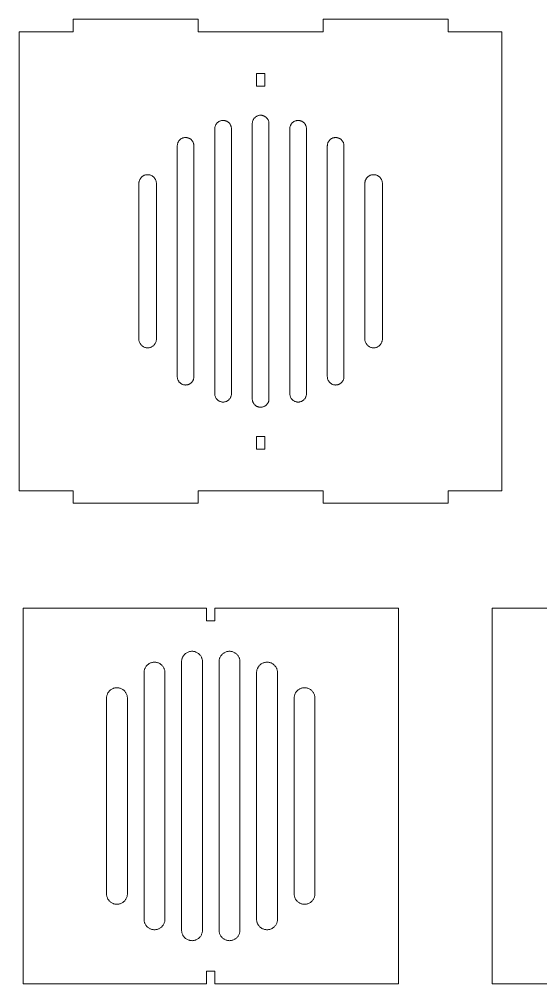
# Model space of a CAD drawing. Header units: inches. Extents: x 14 to 264, y -381 to -14.
# Drawn here: x 14.1 to 139.2, y -380.9 to -149.7 of the extents above; entities that cross this region are included whole.
import ezdxf

# ---------------------------------------------------------------- set-up
doc = ezdxf.new("R2010")
doc.units = ezdxf.units.IN
doc.header["$MEASUREMENT"] = 0
doc.layers.add('Layer 1', color=7, linetype='Continuous')

# ---------------------------------------------------------------- blocks, each defined once
blk = doc.blocks.new('block 2')
at = {"layer": 'Layer 1', "color": 7, "lineweight": 9, "true_color": 0xffffff}
blk.add_lwpolyline([(117.01, -149.75), (87.01, -149.75)], dxfattribs=at)
blk = doc.blocks.new('block 3')
at = {"layer": 'Layer 1', "color": 7, "lineweight": 9, "true_color": 0xffffff}
blk.add_lwpolyline([(87.01, -149.75), (87.01, -152.75)], dxfattribs=at)
blk = doc.blocks.new('block 4')
at = {"layer": 'Layer 1', "color": 7, "lineweight": 9, "true_color": 0xffffff}
blk.add_lwpolyline([(87.01, -152.75), (72.01, -152.75)], dxfattribs=at)
blk = doc.blocks.new('block 5')
at = {"layer": 'Layer 1', "color": 7, "lineweight": 9, "true_color": 0xffffff}
blk.add_lwpolyline([(57.01, -152.75), (72.01, -152.75)], dxfattribs=at)
blk = doc.blocks.new('block 6')
at = {"layer": 'Layer 1', "color": 7, "lineweight": 9, "true_color": 0xffffff}
blk.add_lwpolyline([(57.01, -149.75), (57.01, -152.75)], dxfattribs=at)
blk = doc.blocks.new('block 7')
at = {"layer": 'Layer 1', "color": 7, "lineweight": 9, "true_color": 0xffffff}
blk.add_lwpolyline([(27.01, -149.75), (57.01, -149.75)], dxfattribs=at)
blk = doc.blocks.new('block 8')
at = {"layer": 'Layer 1', "color": 7, "lineweight": 9, "true_color": 0xffffff}
blk.add_lwpolyline([(27.01, -149.75), (27.01, -152.75)], dxfattribs=at)
blk = doc.blocks.new('block 9')
at = {"layer": 'Layer 1', "color": 7, "lineweight": 9, "true_color": 0xffffff}
blk.add_lwpolyline([(27.01, -152.75), (14.11, -152.75)], dxfattribs=at)
blk = doc.blocks.new('block 10')
at = {"layer": 'Layer 1', "color": 7, "lineweight": 9, "true_color": 0xffffff}
blk.add_lwpolyline([(14.11, -152.75), (14.11, -262.75)], dxfattribs=at)
blk = doc.blocks.new('block 11')
at = {"layer": 'Layer 1', "color": 7, "lineweight": 9, "true_color": 0xffffff}
blk.add_lwpolyline([(14.11, -262.75), (27.01, -262.75)], dxfattribs=at)
blk = doc.blocks.new('block 12')
at = {"layer": 'Layer 1', "color": 7, "lineweight": 9, "true_color": 0xffffff}
blk.add_lwpolyline([(27.01, -262.75), (27.01, -265.75)], dxfattribs=at)
blk = doc.blocks.new('block 13')
at = {"layer": 'Layer 1', "color": 7, "lineweight": 9, "true_color": 0xffffff}
blk.add_lwpolyline([(27.01, -265.75), (57.01, -265.75)], dxfattribs=at)
blk = doc.blocks.new('block 14')
at = {"layer": 'Layer 1', "color": 7, "lineweight": 9, "true_color": 0xffffff}
blk.add_lwpolyline([(57.01, -265.75), (57.01, -262.75)], dxfattribs=at)
blk = doc.blocks.new('block 15')
at = {"layer": 'Layer 1', "color": 7, "lineweight": 9, "true_color": 0xffffff}
blk.add_lwpolyline([(57.01, -262.75), (72.01, -262.75)], dxfattribs=at)
blk = doc.blocks.new('block 16')
at = {"layer": 'Layer 1', "color": 7, "lineweight": 9, "true_color": 0xffffff}
blk.add_lwpolyline([(87.01, -262.75), (72.01, -262.75)], dxfattribs=at)
blk = doc.blocks.new('block 17')
at = {"layer": 'Layer 1', "color": 7, "lineweight": 9, "true_color": 0xffffff}
blk.add_lwpolyline([(87.01, -265.75), (87.01, -262.75)], dxfattribs=at)
blk = doc.blocks.new('block 18')
at = {"layer": 'Layer 1', "color": 7, "lineweight": 9, "true_color": 0xffffff}
blk.add_lwpolyline([(117.01, -265.75), (87.01, -265.75)], dxfattribs=at)
blk = doc.blocks.new('block 19')
at = {"layer": 'Layer 1', "color": 7, "lineweight": 9, "true_color": 0xffffff}
blk.add_lwpolyline([(117.01, -262.75), (117.01, -265.75)], dxfattribs=at)
blk = doc.blocks.new('block 20')
at = {"layer": 'Layer 1', "color": 7, "lineweight": 9, "true_color": 0xffffff}
blk.add_lwpolyline([(129.91, -262.75), (117.01, -262.75)], dxfattribs=at)
blk = doc.blocks.new('block 21')
at = {"layer": 'Layer 1', "color": 7, "lineweight": 9, "true_color": 0xffffff}
blk.add_lwpolyline([(129.91, -152.75), (129.91, -262.75)], dxfattribs=at)
blk = doc.blocks.new('block 22')
at = {"layer": 'Layer 1', "color": 7, "lineweight": 9, "true_color": 0xffffff}
blk.add_lwpolyline([(117.01, -152.75), (129.91, -152.75)], dxfattribs=at)
blk = doc.blocks.new('block 23')
at = {"layer": 'Layer 1', "color": 7, "lineweight": 9, "true_color": 0xffffff}
blk.add_lwpolyline([(117.01, -149.75), (117.01, -152.75)], dxfattribs=at)
blk = doc.blocks.new('block 24')
at = {"layer": 'Layer 1', "color": 7, "lineweight": 9, "true_color": 0xffffff}
blk.add_lwpolyline([(74.01, -174.75), (74.01, -240.75)], dxfattribs=at)
blk = doc.blocks.new('block 25')
at = {"layer": 'Layer 1', "color": 7, "lineweight": 9, "true_color": 0xffffff}
blk.add_lwpolyline([(70.01, -240.75), (70.02, -240.88), (70.03, -241.01), (70.05, -241.14), (70.08, -241.27), (70.12, -241.39), (70.16, -241.51), (70.22, -241.63), (70.28, -241.75), (70.35, -241.86), (70.42, -241.96), (70.5, -242.06), (70.59, -242.16), (70.69, -242.25), (70.79, -242.33), (70.9, -242.41), (71.01, -242.48), (71.13, -242.54), (71.25, -242.6), (71.37, -242.64), (71.5, -242.68), (71.62, -242.71), (71.75, -242.73), (71.88, -242.74), (72.01, -242.75), (72.14, -242.74), (72.27, -242.73), (72.4, -242.71), (72.52, -242.68), (72.65, -242.64), (72.77, -242.6), (72.89, -242.54), (73.01, -242.48), (73.12, -242.41), (73.23, -242.33), (73.33, -242.25), (73.43, -242.16), (73.52, -242.06), (73.6, -241.96), (73.67, -241.86), (73.74, -241.75), (73.8, -241.63), (73.86, -241.51), (73.9, -241.39), (73.94, -241.27), (73.97, -241.14), (73.99, -241.01), (74.01, -240.88), (74.01, -240.75)], dxfattribs=at)
blk = doc.blocks.new('block 26')
at = {"layer": 'Layer 1', "color": 7, "lineweight": 9, "true_color": 0xffffff}
blk.add_lwpolyline([(70.01, -240.75), (70.01, -174.75)], dxfattribs=at)
blk = doc.blocks.new('block 27')
at = {"layer": 'Layer 1', "color": 7, "lineweight": 9, "true_color": 0xffffff}
blk.add_lwpolyline([(74.01, -174.75), (74.01, -174.61), (73.99, -174.48), (73.97, -174.35), (73.94, -174.23), (73.9, -174.1), (73.86, -173.98), (73.8, -173.86), (73.74, -173.75), (73.67, -173.64), (73.6, -173.53), (73.52, -173.43), (73.43, -173.34), (73.33, -173.25), (73.23, -173.16), (73.12, -173.09), (73.01, -173.01), (72.89, -172.95), (72.77, -172.9), (72.65, -172.85), (72.52, -172.81), (72.4, -172.78), (72.27, -172.76), (72.14, -172.75), (72.01, -172.75), (71.88, -172.75), (71.75, -172.76), (71.62, -172.78), (71.5, -172.81), (71.37, -172.85), (71.25, -172.9), (71.13, -172.95), (71.01, -173.01), (70.9, -173.09), (70.79, -173.16), (70.69, -173.25), (70.59, -173.34), (70.5, -173.43), (70.42, -173.53), (70.35, -173.64), (70.28, -173.75), (70.22, -173.86), (70.16, -173.98), (70.12, -174.1), (70.08, -174.23), (70.05, -174.35), (70.03, -174.48), (70.02, -174.61), (70.01, -174.75)], dxfattribs=at)
blk = doc.blocks.new('block 28')
at = {"layer": 'Layer 1', "color": 7, "lineweight": 9, "true_color": 0xffffff}
blk.add_lwpolyline([(83.01, -176), (83.01, -239.5)], dxfattribs=at)
blk = doc.blocks.new('block 29')
at = {"layer": 'Layer 1', "color": 7, "lineweight": 9, "true_color": 0xffffff}
blk.add_lwpolyline([(79.01, -239.5), (79.02, -239.65), (79.03, -239.8), (79.06, -239.95), (79.1, -240.09), (79.15, -240.23), (79.21, -240.36), (79.28, -240.49), (79.35, -240.61), (79.44, -240.73), (79.53, -240.84), (79.63, -240.94), (79.74, -241.04), (79.85, -241.13), (79.97, -241.21), (80.1, -241.28), (80.23, -241.34), (80.37, -241.39), (80.51, -241.43), (80.66, -241.46), (80.81, -241.49), (80.96, -241.5), (81, -241.5), (81.01, -241.5), (81.02, -241.5), (81.06, -241.5), (81.22, -241.49), (81.37, -241.46), (81.51, -241.43), (81.65, -241.39), (81.79, -241.34), (81.92, -241.28), (82.05, -241.21), (82.17, -241.13), (82.28, -241.04), (82.39, -240.94), (82.49, -240.84), (82.58, -240.73), (82.67, -240.61), (82.75, -240.49), (82.81, -240.36), (82.87, -240.23), (82.92, -240.09), (82.96, -239.95), (82.99, -239.8), (83.01, -239.65), (83.01, -239.5)], dxfattribs=at)
blk = doc.blocks.new('block 30')
at = {"layer": 'Layer 1', "color": 7, "lineweight": 9, "true_color": 0xffffff}
blk.add_lwpolyline([(79.01, -239.5), (79.01, -176)], dxfattribs=at)
blk = doc.blocks.new('block 31')
at = {"layer": 'Layer 1', "color": 7, "lineweight": 9, "true_color": 0xffffff}
blk.add_lwpolyline([(83.01, -176), (83.01, -175.86), (82.99, -175.73), (82.97, -175.6), (82.94, -175.48), (82.9, -175.35), (82.86, -175.23), (82.8, -175.11), (82.74, -175), (82.67, -174.89), (82.6, -174.78), (82.52, -174.68), (82.43, -174.59), (82.33, -174.5), (82.23, -174.41), (82.12, -174.34), (82.01, -174.27), (81.89, -174.2), (81.77, -174.15), (81.65, -174.1), (81.52, -174.06), (81.4, -174.04), (81.27, -174.01), (81.14, -174), (81.01, -174), (80.88, -174), (80.75, -174.01), (80.62, -174.04), (80.5, -174.06), (80.37, -174.1), (80.25, -174.15), (80.13, -174.2), (80.01, -174.27), (79.9, -174.34), (79.79, -174.41), (79.69, -174.5), (79.59, -174.59), (79.5, -174.68), (79.42, -174.78), (79.35, -174.89), (79.28, -175), (79.22, -175.11), (79.16, -175.23), (79.12, -175.35), (79.08, -175.48), (79.05, -175.6), (79.03, -175.73), (79.02, -175.86), (79.01, -176)], dxfattribs=at)
blk = doc.blocks.new('block 32')
at = {"layer": 'Layer 1', "color": 7, "lineweight": 9, "true_color": 0xffffff}
blk.add_lwpolyline([(92.01, -180.09), (92.01, -235.41)], dxfattribs=at)
blk = doc.blocks.new('block 33')
at = {"layer": 'Layer 1', "color": 7, "lineweight": 9, "true_color": 0xffffff}
blk.add_lwpolyline([(88.01, -235.41), (88.02, -235.54), (88.03, -235.67), (88.05, -235.8), (88.08, -235.93), (88.12, -236.05), (88.16, -236.17), (88.22, -236.29), (88.28, -236.41), (88.35, -236.52), (88.42, -236.62), (88.5, -236.72), (88.59, -236.82), (88.69, -236.91), (88.79, -236.99), (88.9, -237.07), (89.01, -237.14), (89.13, -237.2), (89.25, -237.25), (89.37, -237.3), (89.5, -237.34), (89.62, -237.37), (89.75, -237.39), (89.88, -237.4), (90.01, -237.41), (90.14, -237.4), (90.27, -237.39), (90.4, -237.37), (90.52, -237.34), (90.65, -237.3), (90.77, -237.25), (90.89, -237.2), (91.01, -237.14), (91.12, -237.07), (91.23, -236.99), (91.33, -236.91), (91.43, -236.82), (91.52, -236.72), (91.6, -236.62), (91.67, -236.52), (91.74, -236.41), (91.8, -236.29), (91.86, -236.17), (91.9, -236.05), (91.94, -235.93), (91.97, -235.8), (91.99, -235.67), (92.01, -235.54), (92.01, -235.41)], dxfattribs=at)
blk = doc.blocks.new('block 34')
at = {"layer": 'Layer 1', "color": 7, "lineweight": 9, "true_color": 0xffffff}
blk.add_lwpolyline([(88.01, -235.41), (88.01, -180.09)], dxfattribs=at)
blk = doc.blocks.new('block 35')
at = {"layer": 'Layer 1', "color": 7, "lineweight": 9, "true_color": 0xffffff}
blk.add_lwpolyline([(92.01, -180.09), (92.01, -179.96), (91.99, -179.82), (91.97, -179.69), (91.94, -179.57), (91.9, -179.44), (91.86, -179.32), (91.8, -179.2), (91.74, -179.09), (91.67, -178.98), (91.6, -178.87), (91.52, -178.77), (91.43, -178.68), (91.33, -178.59), (91.23, -178.5), (91.12, -178.43), (91.01, -178.36), (90.89, -178.29), (90.77, -178.24), (90.65, -178.19), (90.52, -178.16), (90.4, -178.13), (90.27, -178.11), (90.14, -178.09), (90.01, -178.09), (89.88, -178.09), (89.75, -178.11), (89.62, -178.13), (89.5, -178.16), (89.37, -178.19), (89.25, -178.24), (89.13, -178.29), (89.01, -178.36), (88.9, -178.43), (88.79, -178.5), (88.69, -178.59), (88.59, -178.68), (88.5, -178.77), (88.42, -178.87), (88.35, -178.98), (88.28, -179.09), (88.22, -179.2), (88.16, -179.32), (88.12, -179.44), (88.08, -179.57), (88.05, -179.69), (88.03, -179.82), (88.02, -179.96), (88.01, -180.09)], dxfattribs=at)
blk = doc.blocks.new('block 36')
at = {"layer": 'Layer 1', "color": 7, "lineweight": 9, "true_color": 0xffffff}
blk.add_lwpolyline([(101.21, -189.1), (101.21, -226.4)], dxfattribs=at)
blk = doc.blocks.new('block 37')
at = {"layer": 'Layer 1', "color": 7, "lineweight": 9, "true_color": 0xffffff}
blk.add_lwpolyline([(97.01, -226.4), (97.02, -226.56), (97.04, -226.72), (97.06, -226.87), (97.11, -227.02), (97.16, -227.17), (97.22, -227.31), (97.29, -227.44), (97.37, -227.57), (97.46, -227.69), (97.56, -227.81), (97.66, -227.92), (97.78, -228.02), (97.9, -228.11), (98.02, -228.19), (98.16, -228.27), (98.29, -228.33), (98.44, -228.39), (98.59, -228.43), (98.74, -228.47), (98.9, -228.49), (99.06, -228.5), (99.1, -228.5), (99.12, -228.5), (99.13, -228.5), (99.17, -228.5), (99.33, -228.49), (99.48, -228.47), (99.64, -228.43), (99.79, -228.39), (99.93, -228.33), (100.07, -228.27), (100.2, -228.19), (100.33, -228.11), (100.45, -228.02), (100.56, -227.92), (100.67, -227.81), (100.77, -227.69), (100.85, -227.57), (100.94, -227.44), (101.01, -227.31), (101.07, -227.17), (101.12, -227.02), (101.16, -226.87), (101.19, -226.72), (101.21, -226.56), (101.21, -226.4)], dxfattribs=at)
blk = doc.blocks.new('block 38')
at = {"layer": 'Layer 1', "color": 7, "lineweight": 9, "true_color": 0xffffff}
blk.add_lwpolyline([(97.01, -226.4), (97.01, -189.1)], dxfattribs=at)
blk = doc.blocks.new('block 39')
at = {"layer": 'Layer 1', "color": 7, "lineweight": 9, "true_color": 0xffffff}
blk.add_lwpolyline([(101.21, -189.1), (101.21, -188.96), (101.2, -188.82), (101.17, -188.68), (101.14, -188.55), (101.1, -188.42), (101.05, -188.29), (101, -188.17), (100.93, -188.05), (100.86, -187.93), (100.78, -187.82), (100.69, -187.71), (100.6, -187.61), (100.5, -187.52), (100.39, -187.43), (100.28, -187.35), (100.16, -187.28), (100.04, -187.21), (99.91, -187.15), (99.78, -187.11), (99.65, -187.07), (99.52, -187.03), (99.38, -187.01), (99.25, -187), (99.11, -187), (98.98, -187), (98.84, -187.01), (98.71, -187.03), (98.57, -187.07), (98.44, -187.11), (98.31, -187.15), (98.19, -187.21), (98.06, -187.28), (97.94, -187.35), (97.83, -187.43), (97.72, -187.52), (97.62, -187.61), (97.53, -187.71), (97.44, -187.82), (97.36, -187.93), (97.29, -188.05), (97.23, -188.17), (97.17, -188.29), (97.12, -188.42), (97.08, -188.55), (97.05, -188.68), (97.03, -188.82), (97.02, -188.96), (97.01, -189.1)], dxfattribs=at)
blk = doc.blocks.new('block 40')
at = {"layer": 'Layer 1', "color": 7, "lineweight": 9, "true_color": 0xffffff}
blk.add_lwpolyline([(65.01, -176), (65.01, -175.86), (64.99, -175.73), (64.97, -175.6), (64.94, -175.48), (64.9, -175.35), (64.86, -175.23), (64.8, -175.11), (64.74, -175), (64.67, -174.89), (64.6, -174.78), (64.52, -174.68), (64.43, -174.59), (64.33, -174.5), (64.23, -174.41), (64.12, -174.34), (64.01, -174.27), (63.89, -174.2), (63.77, -174.15), (63.65, -174.1), (63.52, -174.06), (63.4, -174.04), (63.27, -174.01), (63.14, -174), (63.01, -174), (62.88, -174), (62.75, -174.01), (62.62, -174.04), (62.5, -174.06), (62.37, -174.1), (62.25, -174.15), (62.13, -174.2), (62.01, -174.27), (61.9, -174.34), (61.79, -174.41), (61.69, -174.5), (61.59, -174.59), (61.5, -174.68), (61.42, -174.78), (61.35, -174.89), (61.28, -175), (61.22, -175.11), (61.16, -175.23), (61.12, -175.35), (61.08, -175.48), (61.05, -175.6), (61.03, -175.73), (61.02, -175.86), (61.01, -176)], dxfattribs=at)
blk = doc.blocks.new('block 41')
at = {"layer": 'Layer 1', "color": 7, "lineweight": 9, "true_color": 0xffffff}
blk.add_lwpolyline([(65.01, -239.5), (65.01, -176)], dxfattribs=at)
blk = doc.blocks.new('block 42')
at = {"layer": 'Layer 1', "color": 7, "lineweight": 9, "true_color": 0xffffff}
blk.add_lwpolyline([(61.01, -239.5), (61.02, -239.65), (61.03, -239.8), (61.06, -239.95), (61.1, -240.09), (61.15, -240.23), (61.21, -240.36), (61.28, -240.49), (61.35, -240.61), (61.44, -240.73), (61.53, -240.84), (61.63, -240.94), (61.74, -241.04), (61.85, -241.13), (61.97, -241.21), (62.1, -241.28), (62.23, -241.34), (62.37, -241.39), (62.51, -241.43), (62.66, -241.46), (62.81, -241.49), (62.96, -241.5), (63, -241.5), (63.01, -241.5), (63.02, -241.5), (63.06, -241.5), (63.22, -241.49), (63.37, -241.46), (63.51, -241.43), (63.65, -241.39), (63.79, -241.34), (63.92, -241.28), (64.05, -241.21), (64.17, -241.13), (64.28, -241.04), (64.39, -240.94), (64.49, -240.84), (64.58, -240.73), (64.67, -240.61), (64.75, -240.49), (64.81, -240.36), (64.87, -240.23), (64.92, -240.09), (64.96, -239.95), (64.99, -239.8), (65.01, -239.65), (65.01, -239.5)], dxfattribs=at)
blk = doc.blocks.new('block 43')
at = {"layer": 'Layer 1', "color": 7, "lineweight": 9, "true_color": 0xffffff}
blk.add_lwpolyline([(61.01, -176), (61.01, -239.5)], dxfattribs=at)
blk = doc.blocks.new('block 44')
at = {"layer": 'Layer 1', "color": 7, "lineweight": 9, "true_color": 0xffffff}
blk.add_lwpolyline([(56.01, -180.09), (56.01, -179.96), (55.99, -179.82), (55.97, -179.69), (55.94, -179.57), (55.9, -179.44), (55.86, -179.32), (55.8, -179.2), (55.74, -179.09), (55.67, -178.98), (55.6, -178.87), (55.52, -178.77), (55.43, -178.68), (55.33, -178.59), (55.23, -178.5), (55.12, -178.43), (55.01, -178.36), (54.89, -178.29), (54.77, -178.24), (54.65, -178.19), (54.52, -178.16), (54.4, -178.13), (54.27, -178.11), (54.14, -178.09), (54.01, -178.09), (53.88, -178.09), (53.75, -178.11), (53.62, -178.13), (53.5, -178.16), (53.37, -178.19), (53.25, -178.24), (53.13, -178.29), (53.01, -178.36), (52.9, -178.43), (52.79, -178.5), (52.69, -178.59), (52.59, -178.68), (52.5, -178.77), (52.42, -178.87), (52.35, -178.98), (52.28, -179.09), (52.22, -179.2), (52.16, -179.32), (52.12, -179.44), (52.08, -179.57), (52.05, -179.69), (52.03, -179.82), (52.02, -179.96), (52.01, -180.09)], dxfattribs=at)
blk = doc.blocks.new('block 45')
at = {"layer": 'Layer 1', "color": 7, "lineweight": 9, "true_color": 0xffffff}
blk.add_lwpolyline([(56.01, -235.41), (56.01, -180.09)], dxfattribs=at)
blk = doc.blocks.new('block 46')
at = {"layer": 'Layer 1', "color": 7, "lineweight": 9, "true_color": 0xffffff}
blk.add_lwpolyline([(52.01, -235.41), (52.02, -235.54), (52.03, -235.67), (52.05, -235.8), (52.08, -235.93), (52.12, -236.05), (52.16, -236.17), (52.22, -236.29), (52.28, -236.41), (52.35, -236.52), (52.42, -236.62), (52.5, -236.72), (52.59, -236.82), (52.69, -236.91), (52.79, -236.99), (52.9, -237.07), (53.01, -237.14), (53.13, -237.2), (53.25, -237.25), (53.37, -237.3), (53.5, -237.34), (53.62, -237.37), (53.75, -237.39), (53.88, -237.4), (54.01, -237.41), (54.14, -237.4), (54.27, -237.39), (54.4, -237.37), (54.52, -237.34), (54.65, -237.3), (54.77, -237.25), (54.89, -237.2), (55.01, -237.14), (55.12, -237.07), (55.23, -236.99), (55.33, -236.91), (55.43, -236.82), (55.52, -236.72), (55.6, -236.62), (55.67, -236.52), (55.74, -236.41), (55.8, -236.29), (55.86, -236.17), (55.9, -236.05), (55.94, -235.93), (55.97, -235.8), (55.99, -235.67), (56.01, -235.54), (56.01, -235.41)], dxfattribs=at)
blk = doc.blocks.new('block 47')
at = {"layer": 'Layer 1', "color": 7, "lineweight": 9, "true_color": 0xffffff}
blk.add_lwpolyline([(52.01, -180.09), (52.01, -235.41)], dxfattribs=at)
blk = doc.blocks.new('block 48')
at = {"layer": 'Layer 1', "color": 7, "lineweight": 9, "true_color": 0xffffff}
blk.add_lwpolyline([(47.01, -189.1), (47.01, -188.96), (46.99, -188.82), (46.97, -188.68), (46.94, -188.55), (46.9, -188.42), (46.85, -188.29), (46.79, -188.17), (46.73, -188.05), (46.66, -187.93), (46.58, -187.82), (46.49, -187.71), (46.4, -187.61), (46.3, -187.52), (46.19, -187.43), (46.08, -187.35), (45.96, -187.28), (45.84, -187.21), (45.71, -187.15), (45.58, -187.11), (45.45, -187.07), (45.32, -187.03), (45.18, -187.01), (45.05, -187), (44.91, -187), (44.77, -187), (44.64, -187.01), (44.5, -187.03), (44.37, -187.07), (44.24, -187.11), (44.11, -187.15), (43.98, -187.21), (43.86, -187.28), (43.74, -187.35), (43.63, -187.43), (43.52, -187.52), (43.42, -187.61), (43.33, -187.71), (43.24, -187.82), (43.16, -187.93), (43.09, -188.05), (43.03, -188.17), (42.97, -188.29), (42.92, -188.42), (42.88, -188.55), (42.85, -188.68), (42.83, -188.82), (42.81, -188.96), (42.81, -189.1)], dxfattribs=at)
blk = doc.blocks.new('block 49')
at = {"layer": 'Layer 1', "color": 7, "lineweight": 9, "true_color": 0xffffff}
blk.add_lwpolyline([(47.01, -226.4), (47.01, -189.1)], dxfattribs=at)
blk = doc.blocks.new('block 50')
at = {"layer": 'Layer 1', "color": 7, "lineweight": 9, "true_color": 0xffffff}
blk.add_lwpolyline([(42.81, -226.4), (42.81, -226.56), (42.83, -226.72), (42.86, -226.87), (42.9, -227.02), (42.95, -227.17), (43.02, -227.31), (43.09, -227.44), (43.17, -227.57), (43.26, -227.69), (43.35, -227.81), (43.46, -227.92), (43.57, -228.02), (43.69, -228.11), (43.82, -228.19), (43.95, -228.27), (44.09, -228.33), (44.24, -228.39), (44.38, -228.43), (44.54, -228.47), (44.69, -228.49), (44.86, -228.5), (44.9, -228.5), (44.91, -228.5), (44.92, -228.5), (44.96, -228.5), (45.12, -228.49), (45.28, -228.47), (45.43, -228.43), (45.58, -228.39), (45.73, -228.33), (45.87, -228.27), (46, -228.19), (46.13, -228.11), (46.25, -228.02), (46.36, -227.92), (46.47, -227.81), (46.56, -227.69), (46.65, -227.57), (46.73, -227.44), (46.8, -227.31), (46.87, -227.17), (46.92, -227.02), (46.96, -226.87), (46.99, -226.72), (47, -226.56), (47.01, -226.4)], dxfattribs=at)
blk = doc.blocks.new('block 51')
at = {"layer": 'Layer 1', "color": 7, "lineweight": 9, "true_color": 0xffffff}
blk.add_lwpolyline([(42.81, -189.1), (42.81, -226.4)], dxfattribs=at)
blk = doc.blocks.new('block 52')
at = {"layer": 'Layer 1', "color": 7, "lineweight": 9, "true_color": 0xffffff}
blk.add_lwpolyline([(73.01, -165.75), (73.01, -162.75)], dxfattribs=at)
blk = doc.blocks.new('block 53')
at = {"layer": 'Layer 1', "color": 7, "lineweight": 9, "true_color": 0xffffff}
blk.add_lwpolyline([(73.01, -165.75), (71.01, -165.75)], dxfattribs=at)
blk = doc.blocks.new('block 54')
at = {"layer": 'Layer 1', "color": 7, "lineweight": 9, "true_color": 0xffffff}
blk.add_lwpolyline([(71.01, -162.75), (71.01, -165.75)], dxfattribs=at)
blk = doc.blocks.new('block 55')
at = {"layer": 'Layer 1', "color": 7, "lineweight": 9, "true_color": 0xffffff}
blk.add_lwpolyline([(71.01, -162.75), (73.01, -162.75)], dxfattribs=at)
blk = doc.blocks.new('block 56')
at = {"layer": 'Layer 1', "color": 7, "lineweight": 9, "true_color": 0xffffff}
blk.add_lwpolyline([(73.01, -249.75), (71.01, -249.75)], dxfattribs=at)
blk = doc.blocks.new('block 57')
at = {"layer": 'Layer 1', "color": 7, "lineweight": 9, "true_color": 0xffffff}
blk.add_lwpolyline([(73.01, -249.75), (73.01, -252.75)], dxfattribs=at)
blk = doc.blocks.new('block 58')
at = {"layer": 'Layer 1', "color": 7, "lineweight": 9, "true_color": 0xffffff}
blk.add_lwpolyline([(71.01, -252.75), (73.01, -252.75)], dxfattribs=at)
blk = doc.blocks.new('block 59')
at = {"layer": 'Layer 1', "color": 7, "lineweight": 9, "true_color": 0xffffff}
blk.add_lwpolyline([(71.01, -252.75), (71.01, -249.75)], dxfattribs=at)
blk = doc.blocks.new('block 135')
at = {"layer": 'Layer 1', "color": 7, "lineweight": 9, "true_color": 0xffffff}
blk.add_lwpolyline([(105.05, -290.92), (61.05, -290.92)], dxfattribs=at)
blk = doc.blocks.new('block 136')
at = {"layer": 'Layer 1', "color": 7, "lineweight": 9, "true_color": 0xffffff}
blk.add_lwpolyline([(61.05, -290.92), (61.05, -293.92)], dxfattribs=at)
blk = doc.blocks.new('block 137')
at = {"layer": 'Layer 1', "color": 7, "lineweight": 9, "true_color": 0xffffff}
blk.add_lwpolyline([(61.05, -293.92), (60.05, -293.92)], dxfattribs=at)
blk = doc.blocks.new('block 138')
at = {"layer": 'Layer 1', "color": 7, "lineweight": 9, "true_color": 0xffffff}
blk.add_lwpolyline([(59.05, -293.92), (60.05, -293.92)], dxfattribs=at)
blk = doc.blocks.new('block 139')
at = {"layer": 'Layer 1', "color": 7, "lineweight": 9, "true_color": 0xffffff}
blk.add_lwpolyline([(59.05, -290.92), (59.05, -293.92)], dxfattribs=at)
blk = doc.blocks.new('block 140')
at = {"layer": 'Layer 1', "color": 7, "lineweight": 9, "true_color": 0xffffff}
blk.add_lwpolyline([(15.05, -290.92), (59.05, -290.92)], dxfattribs=at)
blk = doc.blocks.new('block 141')
at = {"layer": 'Layer 1', "color": 7, "lineweight": 9, "true_color": 0xffffff}
blk.add_lwpolyline([(15.05, -290.92), (15.05, -380.92)], dxfattribs=at)
blk = doc.blocks.new('block 142')
at = {"layer": 'Layer 1', "color": 7, "lineweight": 9, "true_color": 0xffffff}
blk.add_lwpolyline([(15.05, -380.92), (59.05, -380.92)], dxfattribs=at)
blk = doc.blocks.new('block 143')
at = {"layer": 'Layer 1', "color": 7, "lineweight": 9, "true_color": 0xffffff}
blk.add_lwpolyline([(59.05, -380.92), (59.05, -377.92)], dxfattribs=at)
blk = doc.blocks.new('block 144')
at = {"layer": 'Layer 1', "color": 7, "lineweight": 9, "true_color": 0xffffff}
blk.add_lwpolyline([(59.05, -377.92), (60.05, -377.92)], dxfattribs=at)
blk = doc.blocks.new('block 145')
at = {"layer": 'Layer 1', "color": 7, "lineweight": 9, "true_color": 0xffffff}
blk.add_lwpolyline([(61.05, -377.92), (60.05, -377.92)], dxfattribs=at)
blk = doc.blocks.new('block 146')
at = {"layer": 'Layer 1', "color": 7, "lineweight": 9, "true_color": 0xffffff}
blk.add_lwpolyline([(61.05, -380.92), (61.05, -377.92)], dxfattribs=at)
blk = doc.blocks.new('block 147')
at = {"layer": 'Layer 1', "color": 7, "lineweight": 9, "true_color": 0xffffff}
blk.add_lwpolyline([(105.05, -380.92), (61.05, -380.92)], dxfattribs=at)
blk = doc.blocks.new('block 148')
at = {"layer": 'Layer 1', "color": 7, "lineweight": 9, "true_color": 0xffffff}
blk.add_lwpolyline([(105.05, -380.92), (105.05, -290.92)], dxfattribs=at)
blk = doc.blocks.new('block 149')
at = {"layer": 'Layer 1', "color": 7, "lineweight": 9, "true_color": 0xffffff}
blk.add_lwpolyline([(35.05, -359.37), (35.05, -312.47)], dxfattribs=at)
blk = doc.blocks.new('block 150')
at = {"layer": 'Layer 1', "color": 7, "lineweight": 9, "true_color": 0xffffff}
blk.add_lwpolyline([(40.05, -312.47), (40.04, -312.3), (40.03, -312.14), (40, -311.97), (39.96, -311.81), (39.91, -311.66), (39.86, -311.51), (39.79, -311.36), (39.71, -311.22), (39.63, -311.08), (39.53, -310.95), (39.43, -310.82), (39.32, -310.7), (39.2, -310.59), (39.07, -310.49), (38.94, -310.39), (38.8, -310.3), (38.65, -310.22), (38.5, -310.15), (38.35, -310.1), (38.19, -310.05), (38.03, -310.01), (37.87, -309.99), (37.71, -309.97), (37.55, -309.97), (37.39, -309.97), (37.22, -309.99), (37.06, -310.01), (36.91, -310.05), (36.75, -310.1), (36.6, -310.15), (36.44, -310.22), (36.3, -310.3), (36.16, -310.39), (36.02, -310.49), (35.9, -310.59), (35.78, -310.7), (35.67, -310.82), (35.56, -310.95), (35.47, -311.08), (35.38, -311.22), (35.31, -311.36), (35.24, -311.51), (35.18, -311.66), (35.13, -311.81), (35.1, -311.97), (35.07, -312.14), (35.05, -312.3), (35.05, -312.47)], dxfattribs=at)
blk = doc.blocks.new('block 151')
at = {"layer": 'Layer 1', "color": 7, "lineweight": 9, "true_color": 0xffffff}
blk.add_lwpolyline([(40.05, -312.47), (40.05, -359.37)], dxfattribs=at)
blk = doc.blocks.new('block 152')
at = {"layer": 'Layer 1', "color": 7, "lineweight": 9, "true_color": 0xffffff}
blk.add_lwpolyline([(35.05, -359.37), (35.05, -359.54), (35.07, -359.7), (35.1, -359.86), (35.13, -360.02), (35.18, -360.18), (35.24, -360.33), (35.31, -360.48), (35.38, -360.62), (35.47, -360.76), (35.56, -360.89), (35.67, -361.02), (35.78, -361.13), (35.9, -361.25), (36.02, -361.35), (36.16, -361.45), (36.3, -361.54), (36.44, -361.61), (36.6, -361.68), (36.75, -361.74), (36.91, -361.79), (37.06, -361.82), (37.22, -361.85), (37.39, -361.87), (37.55, -361.87), (37.71, -361.87), (37.87, -361.85), (38.03, -361.82), (38.19, -361.79), (38.35, -361.74), (38.5, -361.68), (38.65, -361.61), (38.8, -361.54), (38.94, -361.45), (39.07, -361.35), (39.2, -361.25), (39.32, -361.13), (39.43, -361.02), (39.53, -360.89), (39.63, -360.76), (39.71, -360.62), (39.79, -360.48), (39.86, -360.33), (39.91, -360.18), (39.96, -360.02), (40, -359.86), (40.03, -359.7), (40.04, -359.54), (40.05, -359.37)], dxfattribs=at)
blk = doc.blocks.new('block 153')
at = {"layer": 'Layer 1', "color": 7, "lineweight": 9, "true_color": 0xffffff}
blk.add_lwpolyline([(49.05, -306.35), (49.05, -365.48)], dxfattribs=at)
blk = doc.blocks.new('block 154')
at = {"layer": 'Layer 1', "color": 7, "lineweight": 9, "true_color": 0xffffff}
blk.add_lwpolyline([(44.05, -365.48), (44.05, -365.65), (44.07, -365.81), (44.1, -365.98), (44.13, -366.13), (44.18, -366.29), (44.24, -366.44), (44.31, -366.59), (44.38, -366.73), (44.47, -366.87), (44.56, -367), (44.67, -367.13), (44.78, -367.25), (44.9, -367.36), (45.02, -367.46), (45.16, -367.56), (45.3, -367.65), (45.44, -367.73), (45.6, -367.79), (45.75, -367.85), (45.91, -367.9), (46.06, -367.93), (46.22, -367.96), (46.39, -367.98), (46.55, -367.98), (46.71, -367.98), (46.87, -367.96), (47.03, -367.93), (47.19, -367.9), (47.35, -367.85), (47.5, -367.79), (47.65, -367.73), (47.8, -367.65), (47.94, -367.56), (48.07, -367.46), (48.2, -367.36), (48.32, -367.25), (48.43, -367.13), (48.53, -367), (48.63, -366.87), (48.71, -366.73), (48.79, -366.59), (48.86, -366.44), (48.91, -366.29), (48.96, -366.13), (49, -365.98), (49.03, -365.81), (49.04, -365.65), (49.05, -365.48)], dxfattribs=at)
blk = doc.blocks.new('block 155')
at = {"layer": 'Layer 1', "color": 7, "lineweight": 9, "true_color": 0xffffff}
blk.add_lwpolyline([(44.05, -365.48), (44.05, -306.35)], dxfattribs=at)
blk = doc.blocks.new('block 156')
at = {"layer": 'Layer 1', "color": 7, "lineweight": 9, "true_color": 0xffffff}
blk.add_lwpolyline([(49.05, -306.35), (49.04, -306.19), (49.03, -306.02), (49, -305.86), (48.96, -305.7), (48.91, -305.55), (48.86, -305.4), (48.79, -305.25), (48.71, -305.1), (48.63, -304.97), (48.53, -304.84), (48.43, -304.71), (48.32, -304.59), (48.2, -304.48), (48.07, -304.37), (47.94, -304.28), (47.8, -304.19), (47.65, -304.11), (47.5, -304.04), (47.35, -303.99), (47.19, -303.94), (47.03, -303.9), (46.87, -303.88), (46.71, -303.86), (46.55, -303.85), (46.39, -303.86), (46.22, -303.88), (46.06, -303.9), (45.91, -303.94), (45.75, -303.99), (45.6, -304.04), (45.44, -304.11), (45.3, -304.19), (45.16, -304.28), (45.02, -304.37), (44.9, -304.48), (44.78, -304.59), (44.67, -304.71), (44.56, -304.84), (44.47, -304.97), (44.38, -305.1), (44.31, -305.25), (44.24, -305.4), (44.18, -305.55), (44.13, -305.7), (44.1, -305.86), (44.07, -306.02), (44.05, -306.19), (44.05, -306.35)], dxfattribs=at)
blk = doc.blocks.new('block 157')
at = {"layer": 'Layer 1', "color": 7, "lineweight": 9, "true_color": 0xffffff}
blk.add_lwpolyline([(58.05, -303.73), (58.05, -368.11)], dxfattribs=at)
blk = doc.blocks.new('block 158')
at = {"layer": 'Layer 1', "color": 7, "lineweight": 9, "true_color": 0xffffff}
blk.add_lwpolyline([(53.05, -368.11), (53.05, -368.27), (53.07, -368.44), (53.1, -368.6), (53.13, -368.76), (53.18, -368.91), (53.24, -369.07), (53.31, -369.21), (53.38, -369.36), (53.47, -369.49), (53.56, -369.62), (53.67, -369.75), (53.78, -369.87), (53.9, -369.98), (54.02, -370.09), (54.16, -370.18), (54.3, -370.27), (54.44, -370.35), (54.6, -370.42), (54.75, -370.47), (54.91, -370.52), (55.06, -370.56), (55.22, -370.58), (55.39, -370.6), (55.55, -370.61), (55.71, -370.6), (55.87, -370.58), (56.03, -370.56), (56.19, -370.52), (56.35, -370.47), (56.5, -370.42), (56.65, -370.35), (56.8, -370.27), (56.94, -370.18), (57.07, -370.09), (57.2, -369.98), (57.32, -369.87), (57.43, -369.75), (57.53, -369.62), (57.63, -369.49), (57.71, -369.36), (57.79, -369.21), (57.86, -369.07), (57.91, -368.91), (57.96, -368.76), (58, -368.6), (58.03, -368.44), (58.04, -368.27), (58.05, -368.11)], dxfattribs=at)
blk = doc.blocks.new('block 159')
at = {"layer": 'Layer 1', "color": 7, "lineweight": 9, "true_color": 0xffffff}
blk.add_lwpolyline([(53.05, -368.11), (53.05, -303.73)], dxfattribs=at)
blk = doc.blocks.new('block 160')
at = {"layer": 'Layer 1', "color": 7, "lineweight": 9, "true_color": 0xffffff}
blk.add_lwpolyline([(58.05, -303.73), (58.04, -303.56), (58.03, -303.4), (58, -303.24), (57.96, -303.08), (57.91, -302.92), (57.86, -302.77), (57.79, -302.62), (57.71, -302.48), (57.63, -302.34), (57.53, -302.21), (57.43, -302.09), (57.32, -301.97), (57.2, -301.86), (57.07, -301.75), (56.94, -301.65), (56.8, -301.57), (56.65, -301.49), (56.5, -301.42), (56.35, -301.36), (56.19, -301.32), (56.03, -301.28), (55.87, -301.25), (55.71, -301.24), (55.55, -301.23), (55.39, -301.24), (55.22, -301.25), (55.06, -301.28), (54.91, -301.32), (54.75, -301.36), (54.6, -301.42), (54.44, -301.49), (54.3, -301.57), (54.16, -301.65), (54.02, -301.75), (53.9, -301.86), (53.78, -301.97), (53.67, -302.09), (53.56, -302.21), (53.47, -302.34), (53.38, -302.48), (53.31, -302.62), (53.24, -302.77), (53.18, -302.92), (53.13, -303.08), (53.1, -303.24), (53.07, -303.4), (53.05, -303.56), (53.05, -303.73)], dxfattribs=at)
blk = doc.blocks.new('block 161')
at = {"layer": 'Layer 1', "color": 7, "lineweight": 9, "true_color": 0xffffff}
blk.add_lwpolyline([(85.05, -312.47), (85.04, -312.3), (85.03, -312.14), (85, -311.97), (84.96, -311.81), (84.91, -311.66), (84.86, -311.51), (84.79, -311.36), (84.71, -311.22), (84.63, -311.08), (84.53, -310.95), (84.43, -310.82), (84.32, -310.7), (84.2, -310.59), (84.07, -310.49), (83.94, -310.39), (83.8, -310.3), (83.65, -310.22), (83.5, -310.15), (83.35, -310.1), (83.19, -310.05), (83.03, -310.01), (82.87, -309.99), (82.71, -309.97), (82.55, -309.97), (82.39, -309.97), (82.22, -309.99), (82.06, -310.01), (81.91, -310.05), (81.75, -310.1), (81.6, -310.15), (81.44, -310.22), (81.3, -310.3), (81.16, -310.39), (81.02, -310.49), (80.9, -310.59), (80.78, -310.7), (80.67, -310.82), (80.56, -310.95), (80.47, -311.08), (80.38, -311.22), (80.31, -311.36), (80.24, -311.51), (80.18, -311.66), (80.13, -311.81), (80.1, -311.97), (80.07, -312.14), (80.05, -312.3), (80.05, -312.47)], dxfattribs=at)
blk = doc.blocks.new('block 162')
at = {"layer": 'Layer 1', "color": 7, "lineweight": 9, "true_color": 0xffffff}
blk.add_lwpolyline([(85.05, -359.37), (85.05, -312.47)], dxfattribs=at)
blk = doc.blocks.new('block 163')
at = {"layer": 'Layer 1', "color": 7, "lineweight": 9, "true_color": 0xffffff}
blk.add_lwpolyline([(80.05, -359.37), (80.05, -359.54), (80.07, -359.7), (80.1, -359.86), (80.13, -360.02), (80.18, -360.18), (80.24, -360.33), (80.31, -360.48), (80.38, -360.62), (80.47, -360.76), (80.56, -360.89), (80.67, -361.02), (80.78, -361.13), (80.9, -361.25), (81.02, -361.35), (81.16, -361.45), (81.3, -361.54), (81.44, -361.61), (81.6, -361.68), (81.75, -361.74), (81.91, -361.79), (82.06, -361.82), (82.22, -361.85), (82.39, -361.87), (82.55, -361.87), (82.71, -361.87), (82.87, -361.85), (83.03, -361.82), (83.19, -361.79), (83.35, -361.74), (83.5, -361.68), (83.65, -361.61), (83.8, -361.54), (83.94, -361.45), (84.07, -361.35), (84.2, -361.25), (84.32, -361.13), (84.43, -361.02), (84.53, -360.89), (84.63, -360.76), (84.71, -360.62), (84.79, -360.48), (84.86, -360.33), (84.91, -360.18), (84.96, -360.02), (85, -359.86), (85.03, -359.7), (85.04, -359.54), (85.05, -359.37)], dxfattribs=at)
blk = doc.blocks.new('block 164')
at = {"layer": 'Layer 1', "color": 7, "lineweight": 9, "true_color": 0xffffff}
blk.add_lwpolyline([(80.05, -312.47), (80.05, -359.37)], dxfattribs=at)
blk = doc.blocks.new('block 165')
at = {"layer": 'Layer 1', "color": 7, "lineweight": 9, "true_color": 0xffffff}
blk.add_lwpolyline([(76.05, -306.35), (76.04, -306.19), (76.03, -306.02), (76, -305.86), (75.96, -305.7), (75.91, -305.55), (75.86, -305.4), (75.79, -305.25), (75.71, -305.1), (75.63, -304.97), (75.53, -304.84), (75.43, -304.71), (75.32, -304.59), (75.2, -304.48), (75.07, -304.37), (74.94, -304.28), (74.8, -304.19), (74.65, -304.11), (74.5, -304.04), (74.35, -303.99), (74.19, -303.94), (74.03, -303.9), (73.87, -303.88), (73.71, -303.86), (73.55, -303.85), (73.39, -303.86), (73.22, -303.88), (73.06, -303.9), (72.91, -303.94), (72.75, -303.99), (72.6, -304.04), (72.44, -304.11), (72.3, -304.19), (72.16, -304.28), (72.02, -304.37), (71.9, -304.48), (71.78, -304.59), (71.67, -304.71), (71.56, -304.84), (71.47, -304.97), (71.38, -305.1), (71.31, -305.25), (71.24, -305.4), (71.18, -305.55), (71.13, -305.7), (71.1, -305.86), (71.07, -306.02), (71.05, -306.19), (71.05, -306.35)], dxfattribs=at)
blk = doc.blocks.new('block 166')
at = {"layer": 'Layer 1', "color": 7, "lineweight": 9, "true_color": 0xffffff}
blk.add_lwpolyline([(76.05, -365.48), (76.05, -306.35)], dxfattribs=at)
blk = doc.blocks.new('block 167')
at = {"layer": 'Layer 1', "color": 7, "lineweight": 9, "true_color": 0xffffff}
blk.add_lwpolyline([(71.05, -365.48), (71.05, -365.65), (71.07, -365.81), (71.1, -365.98), (71.13, -366.13), (71.18, -366.29), (71.24, -366.44), (71.31, -366.59), (71.38, -366.73), (71.47, -366.87), (71.56, -367), (71.67, -367.13), (71.78, -367.25), (71.9, -367.36), (72.02, -367.46), (72.16, -367.56), (72.3, -367.65), (72.44, -367.73), (72.6, -367.79), (72.75, -367.85), (72.91, -367.9), (73.06, -367.93), (73.22, -367.96), (73.39, -367.98), (73.55, -367.98), (73.71, -367.98), (73.87, -367.96), (74.03, -367.93), (74.19, -367.9), (74.35, -367.85), (74.5, -367.79), (74.65, -367.73), (74.8, -367.65), (74.94, -367.56), (75.07, -367.46), (75.2, -367.36), (75.32, -367.25), (75.43, -367.13), (75.53, -367), (75.63, -366.87), (75.71, -366.73), (75.79, -366.59), (75.86, -366.44), (75.91, -366.29), (75.96, -366.13), (76, -365.98), (76.03, -365.81), (76.04, -365.65), (76.05, -365.48)], dxfattribs=at)
blk = doc.blocks.new('block 168')
at = {"layer": 'Layer 1', "color": 7, "lineweight": 9, "true_color": 0xffffff}
blk.add_lwpolyline([(71.05, -306.35), (71.05, -365.48)], dxfattribs=at)
blk = doc.blocks.new('block 169')
at = {"layer": 'Layer 1', "color": 7, "lineweight": 9, "true_color": 0xffffff}
blk.add_lwpolyline([(67.05, -303.73), (67.04, -303.56), (67.03, -303.4), (67, -303.24), (66.96, -303.08), (66.91, -302.92), (66.86, -302.77), (66.79, -302.62), (66.71, -302.48), (66.63, -302.34), (66.53, -302.21), (66.43, -302.09), (66.32, -301.97), (66.2, -301.86), (66.07, -301.75), (65.94, -301.65), (65.8, -301.57), (65.65, -301.49), (65.5, -301.42), (65.35, -301.36), (65.19, -301.32), (65.03, -301.28), (64.87, -301.25), (64.71, -301.24), (64.55, -301.23), (64.39, -301.24), (64.22, -301.25), (64.06, -301.28), (63.91, -301.32), (63.75, -301.36), (63.6, -301.42), (63.44, -301.49), (63.3, -301.57), (63.16, -301.65), (63.02, -301.75), (62.9, -301.86), (62.78, -301.97), (62.67, -302.09), (62.56, -302.21), (62.47, -302.34), (62.38, -302.48), (62.31, -302.62), (62.24, -302.77), (62.18, -302.92), (62.13, -303.08), (62.1, -303.24), (62.07, -303.4), (62.05, -303.56), (62.05, -303.73)], dxfattribs=at)
blk = doc.blocks.new('block 170')
at = {"layer": 'Layer 1', "color": 7, "lineweight": 9, "true_color": 0xffffff}
blk.add_lwpolyline([(67.05, -368.11), (67.05, -303.73)], dxfattribs=at)
blk = doc.blocks.new('block 171')
at = {"layer": 'Layer 1', "color": 7, "lineweight": 9, "true_color": 0xffffff}
blk.add_lwpolyline([(62.05, -368.11), (62.05, -368.27), (62.07, -368.44), (62.1, -368.6), (62.13, -368.76), (62.18, -368.91), (62.24, -369.07), (62.31, -369.21), (62.38, -369.36), (62.47, -369.49), (62.56, -369.62), (62.67, -369.75), (62.78, -369.87), (62.9, -369.98), (63.02, -370.09), (63.16, -370.18), (63.3, -370.27), (63.44, -370.35), (63.6, -370.42), (63.75, -370.47), (63.91, -370.52), (64.06, -370.56), (64.22, -370.58), (64.39, -370.6), (64.55, -370.61), (64.71, -370.6), (64.87, -370.58), (65.03, -370.56), (65.19, -370.52), (65.35, -370.47), (65.5, -370.42), (65.65, -370.35), (65.8, -370.27), (65.94, -370.18), (66.07, -370.09), (66.2, -369.98), (66.32, -369.87), (66.43, -369.75), (66.53, -369.62), (66.63, -369.49), (66.71, -369.36), (66.79, -369.21), (66.86, -369.07), (66.91, -368.91), (66.96, -368.76), (67, -368.6), (67.03, -368.44), (67.04, -368.27), (67.05, -368.11)], dxfattribs=at)
blk = doc.blocks.new('block 172')
at = {"layer": 'Layer 1', "color": 7, "lineweight": 9, "true_color": 0xffffff}
blk.add_lwpolyline([(62.05, -303.73), (62.05, -368.11)], dxfattribs=at)
blk = doc.blocks.new('block 178')
at = {"layer": 'Layer 1', "color": 7, "lineweight": 9, "true_color": 0xffffff}
blk.add_lwpolyline([(127.56, -290.92), (171.56, -290.92)], dxfattribs=at)
blk = doc.blocks.new('block 179')
at = {"layer": 'Layer 1', "color": 7, "lineweight": 9, "true_color": 0xffffff}
blk.add_lwpolyline([(127.56, -290.92), (127.56, -380.92)], dxfattribs=at)
blk = doc.blocks.new('block 180')
at = {"layer": 'Layer 1', "color": 7, "lineweight": 9, "true_color": 0xffffff}
blk.add_lwpolyline([(127.56, -380.92), (171.56, -380.92)], dxfattribs=at)

msp = doc.modelspace()

# ---------------------------------------------------------------- block references
at = {"layer": 'Layer 1'}
for name in ['block 7', 'block 8', 'block 6', 'block 2', 'block 3', 'block 23', 'block 9', 'block 10', 'block 5', 'block 4', 'block 22', 'block 21', 'block 54', 'block 55', 'block 52', 'block 53', 'block 27', 'block 40', 'block 26', 'block 24', 'block 31', 'block 43', 'block 41', 'block 30', 'block 28', 'block 44', 'block 47', 'block 45', 'block 35', 'block 34', 'block 32', 'block 48', 'block 39', 'block 51', 'block 49', 'block 38', 'block 36', 'block 50', 'block 37', 'block 46', 'block 33', 'block 42', 'block 29', 'block 25', 'block 56', 'block 59', 'block 57', 'block 58', 'block 11', 'block 12', 'block 14', 'block 15', 'block 16', 'block 17', 'block 19', 'block 20', 'block 13', 'block 18', 'block 140', 'block 141', 'block 139', 'block 135', 'block 136', 'block 148', 'block 178', 'block 179', 'block 138', 'block 137', 'block 160', 'block 169', 'block 156', 'block 159', 'block 157', 'block 172', 'block 170', 'block 165', 'block 155', 'block 153', 'block 168', 'block 166', 'block 150', 'block 161', 'block 149', 'block 151', 'block 164', 'block 162', 'block 152', 'block 163', 'block 154', 'block 167', 'block 158', 'block 171', 'block 143', 'block 144', 'block 145', 'block 146', 'block 142', 'block 147', 'block 180']:
    msp.add_blockref(name, (0, 0), dxfattribs=at)

doc.saveas('drawing.dxf')
